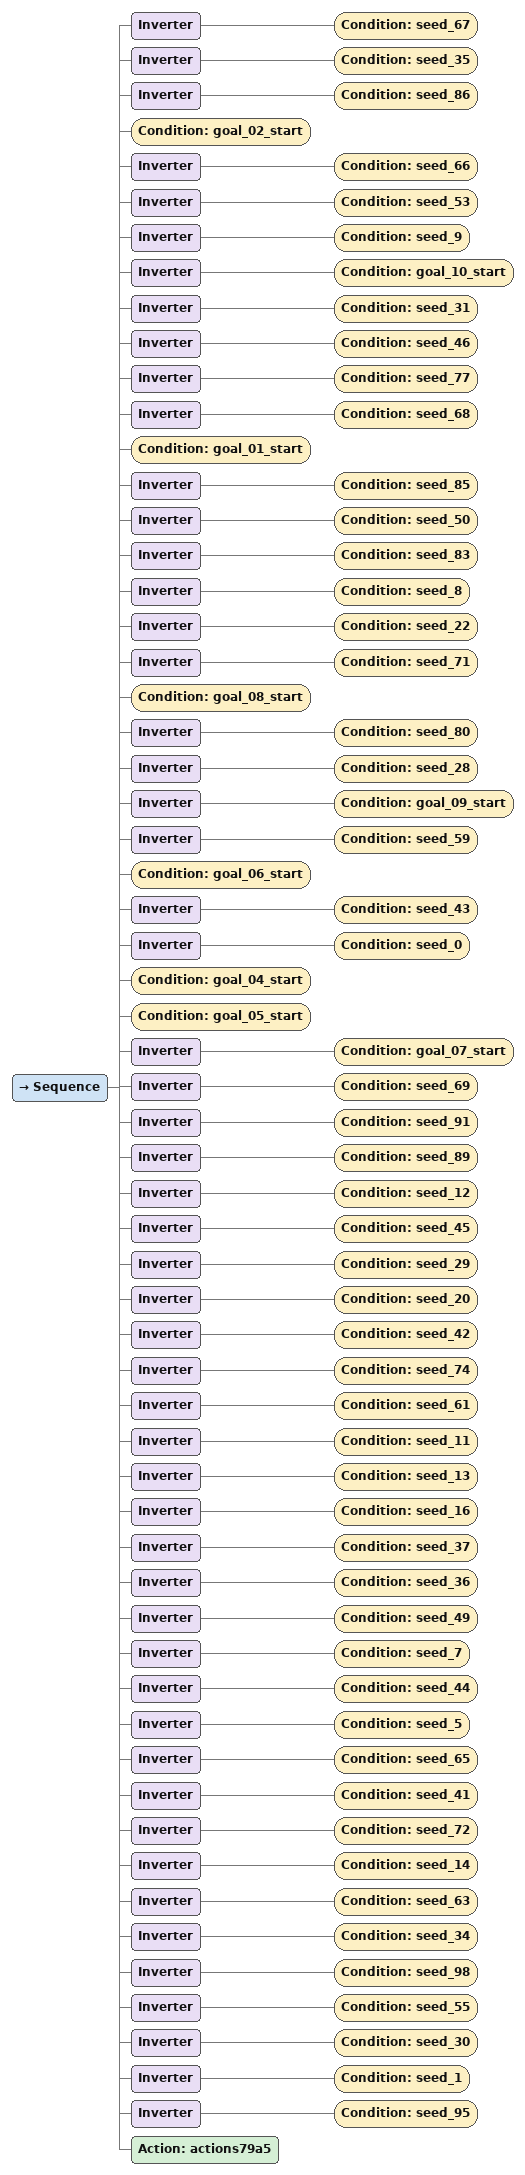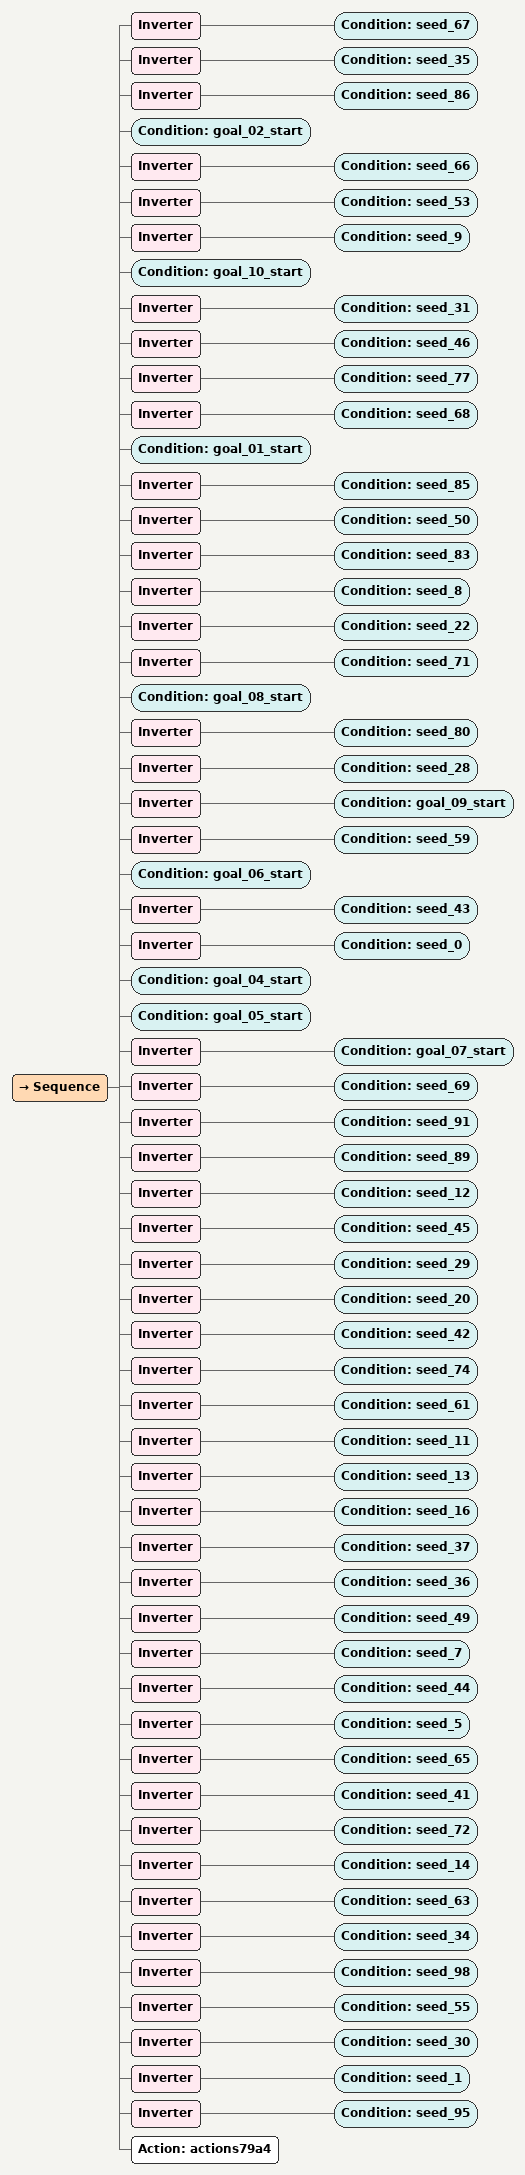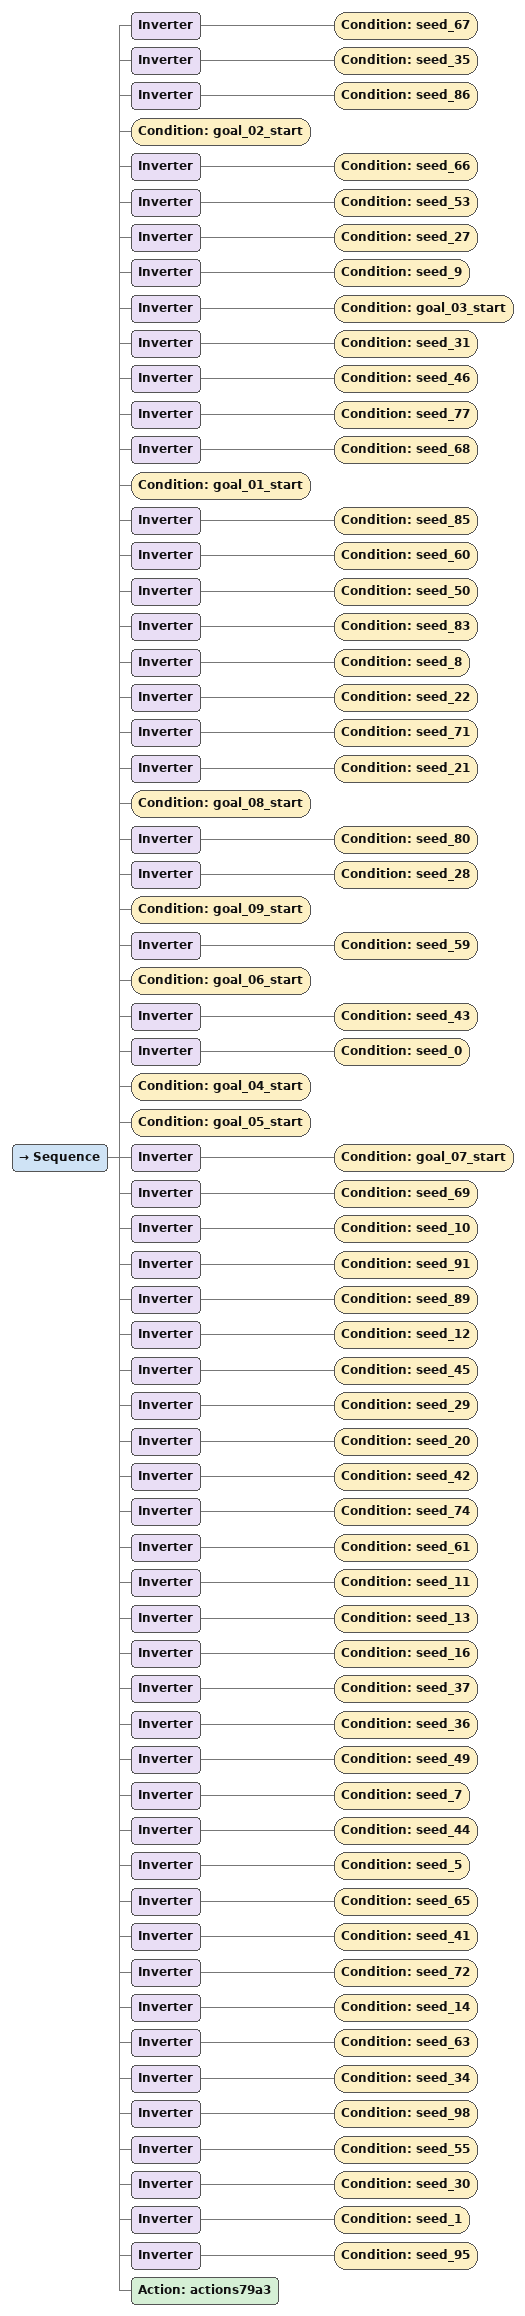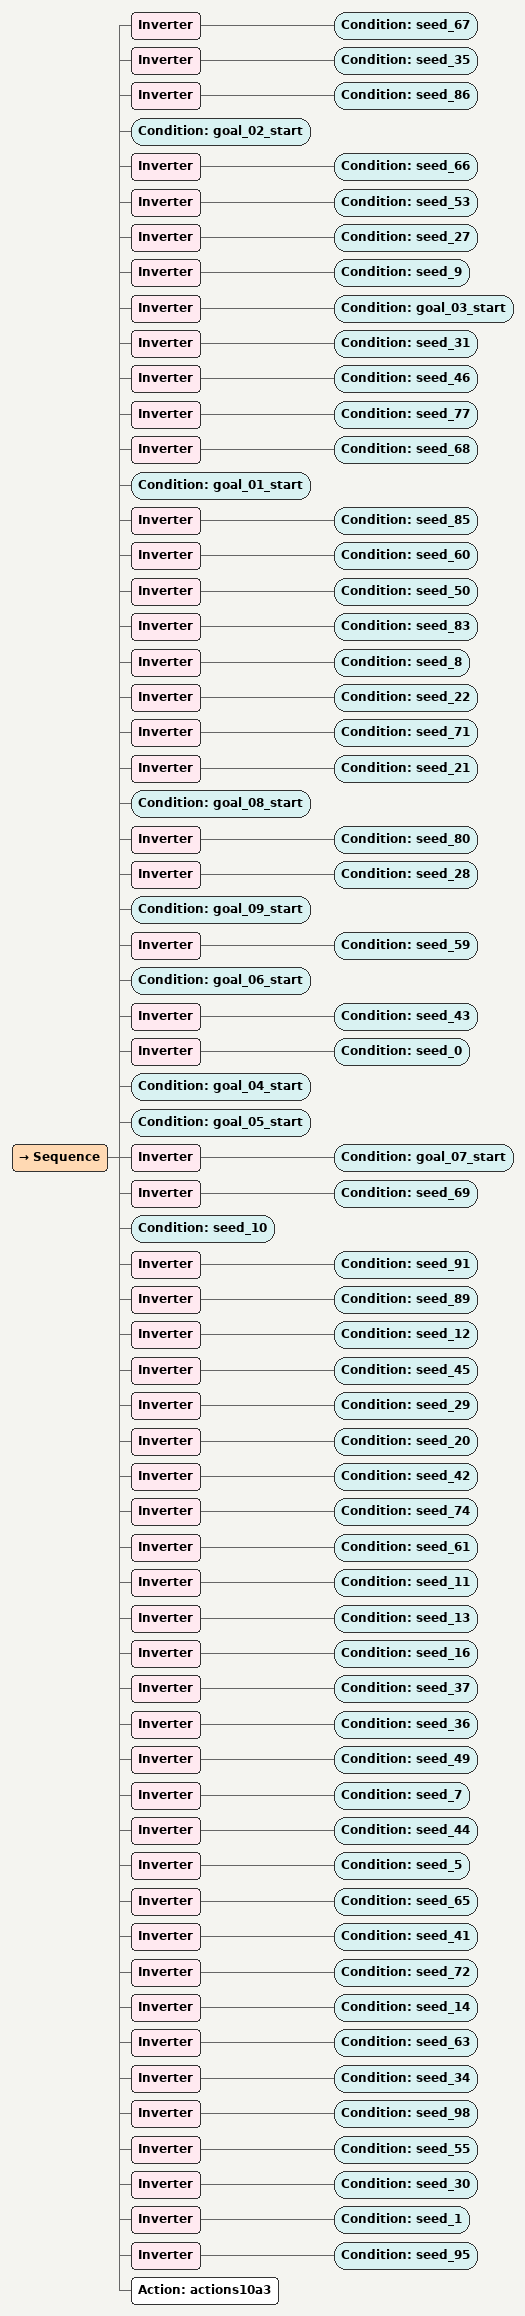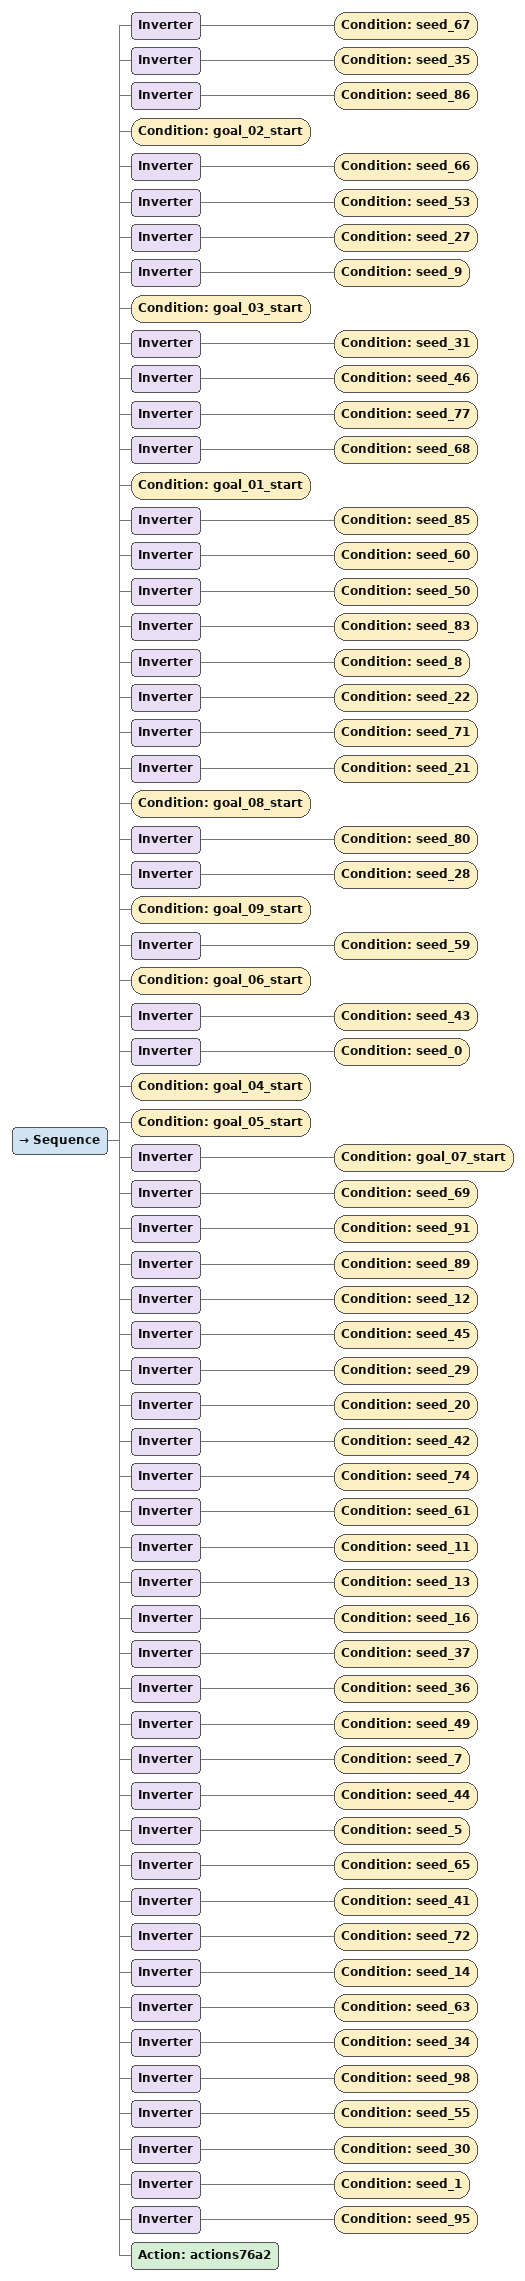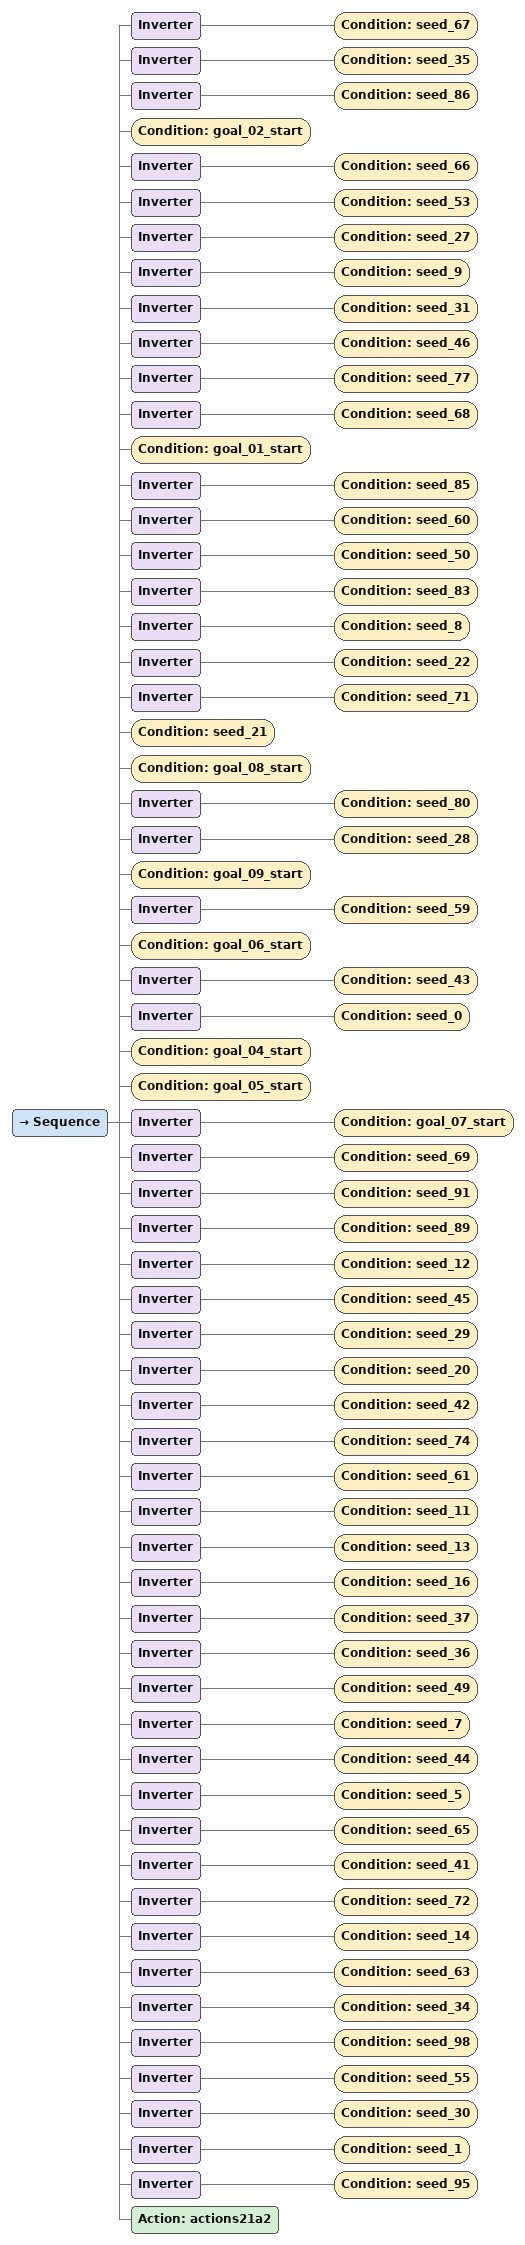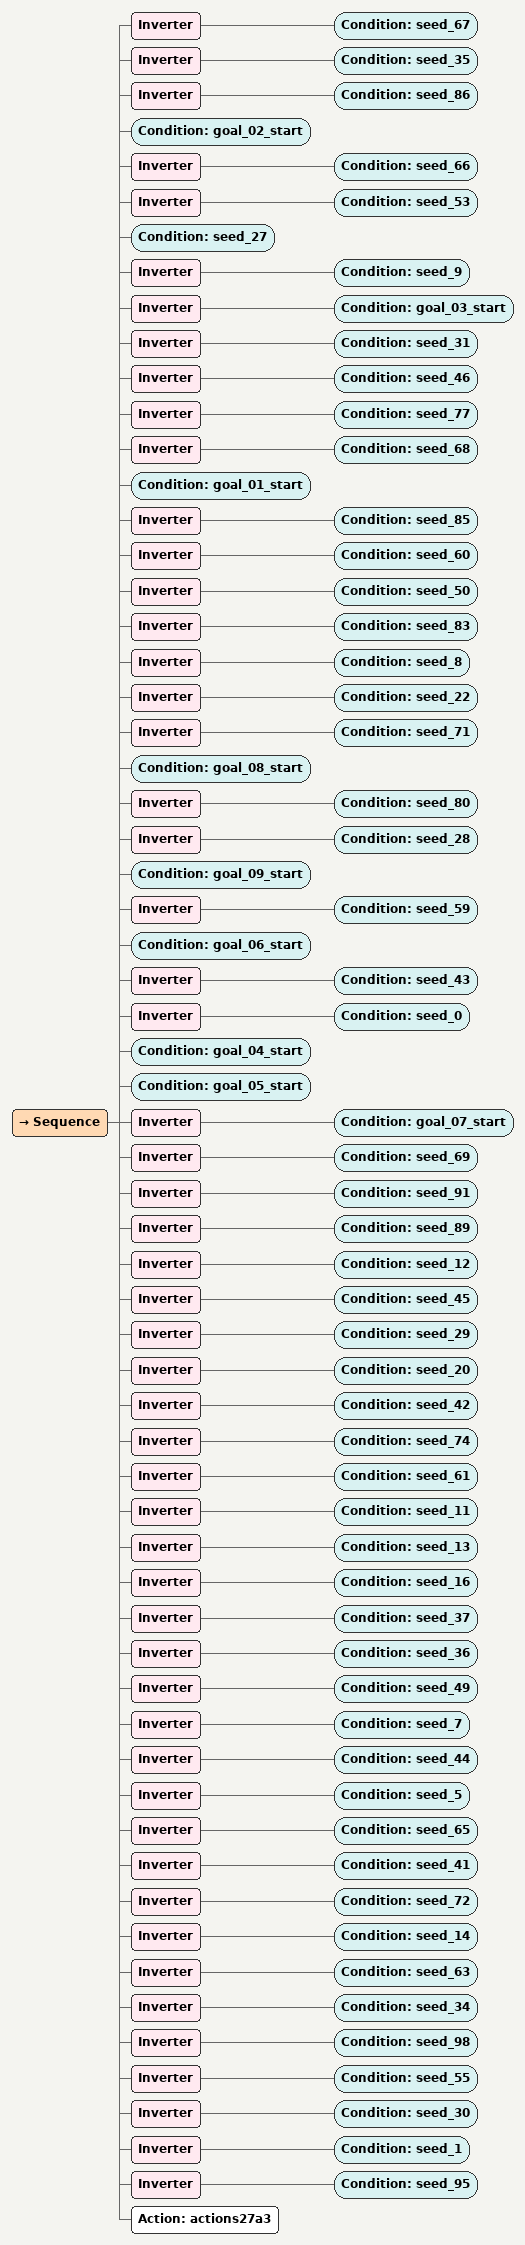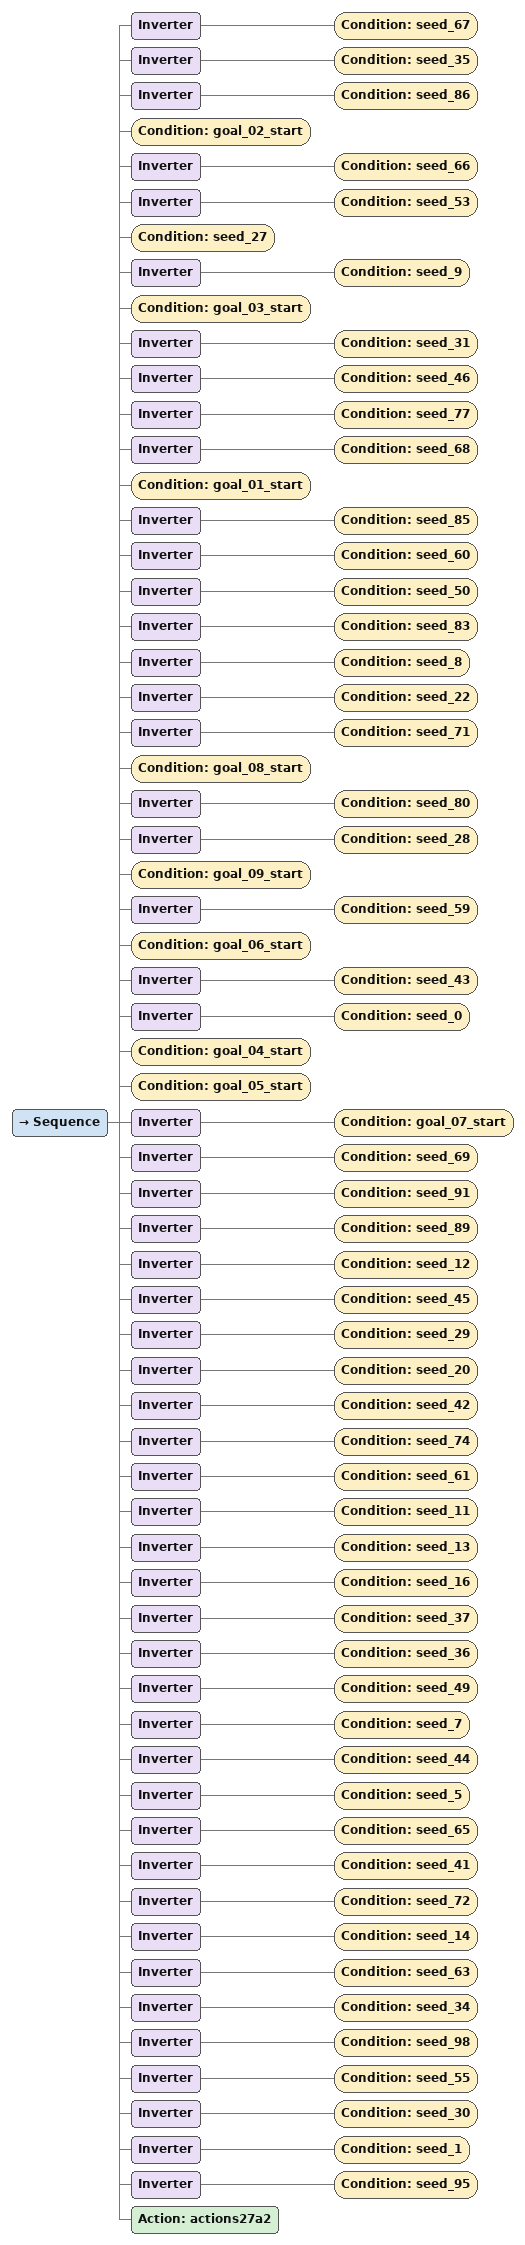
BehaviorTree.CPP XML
<Sequence>
  <Inverter>
    <Condition ID="seed_67"/>
  </Inverter>
  <Inverter>
    <Condition ID="seed_35"/>
  </Inverter>
  <Inverter>
    <Condition ID="seed_86"/>
  </Inverter>
  <Condition ID="goal_02_start"/>
  <Inverter>
    <Condition ID="seed_66"/>
  </Inverter>
  <Inverter>
    <Condition ID="seed_53"/>
  </Inverter>
  <Inverter>
    <Condition ID="seed_9"/>
  </Inverter>
  <Inverter>
    <Condition ID="goal_10_start"/>
  </Inverter>
  <Inverter>
    <Condition ID="seed_31"/>
  </Inverter>
  <Inverter>
    <Condition ID="seed_46"/>
  </Inverter>
  <Inverter>
    <Condition ID="seed_77"/>
  </Inverter>
  <Inverter>
    <Condition ID="seed_68"/>
  </Inverter>
  <Condition ID="goal_01_start"/>
  <Inverter>
    <Condition ID="seed_85"/>
  </Inverter>
  <Inverter>
    <Condition ID="seed_50"/>
  </Inverter>
  <Inverter>
    <Condition ID="seed_83"/>
  </Inverter>
  <Inverter>
    <Condition ID="seed_8"/>
  </Inverter>
  <Inverter>
    <Condition ID="seed_22"/>
  </Inverter>
  <Inverter>
    <Condition ID="seed_71"/>
  </Inverter>
  <Condition ID="goal_08_start"/>
  <Inverter>
    <Condition ID="seed_80"/>
  </Inverter>
  <Inverter>
    <Condition ID="seed_28"/>
  </Inverter>
  <Inverter>
    <Condition ID="goal_09_start"/>
  </Inverter>
  <Inverter>
    <Condition ID="seed_59"/>
  </Inverter>
  <Condition ID="goal_06_start"/>
  <Inverter>
    <Condition ID="seed_43"/>
  </Inverter>
  <Inverter>
    <Condition ID="seed_0"/>
  </Inverter>
  <Condition ID="goal_04_start"/>
  <Condition ID="goal_05_start"/>
  <Inverter>
    <Condition ID="goal_07_start"/>
  </Inverter>
  <Inverter>
    <Condition ID="seed_69"/>
  </Inverter>
  <Inverter>
    <Condition ID="seed_91"/>
  </Inverter>
  <Inverter>
    <Condition ID="seed_89"/>
  </Inverter>
  <Inverter>
    <Condition ID="seed_12"/>
  </Inverter>
  <Inverter>
    <Condition ID="seed_45"/>
  </Inverter>
  <Inverter>
    <Condition ID="seed_29"/>
  </Inverter>
  <Inverter>
    <Condition ID="seed_20"/>
  </Inverter>
  <Inverter>
    <Condition ID="seed_42"/>
  </Inverter>
  <Inverter>
    <Condition ID="seed_74"/>
  </Inverter>
  <Inverter>
    <Condition ID="seed_61"/>
  </Inverter>
  <Inverter>
    <Condition ID="seed_11"/>
  </Inverter>
  <Inverter>
    <Condition ID="seed_13"/>
  </Inverter>
  <Inverter>
    <Condition ID="seed_16"/>
  </Inverter>
  <Inverter>
    <Condition ID="seed_37"/>
  </Inverter>
  <Inverter>
    <Condition ID="seed_36"/>
  </Inverter>
  <Inverter>
    <Condition ID="seed_49"/>
  </Inverter>
  <Inverter>
    <Condition ID="seed_7"/>
  </Inverter>
  <Inverter>
    <Condition ID="seed_44"/>
  </Inverter>
  <Inverter>
    <Condition ID="seed_5"/>
  </Inverter>
  <Inverter>
    <Condition ID="seed_65"/>
  </Inverter>
  <Inverter>
    <Condition ID="seed_41"/>
  </Inverter>
  <Inverter>
    <Condition ID="seed_72"/>
  </Inverter>
  <Inverter>
    <Condition ID="seed_14"/>
  </Inverter>
  <Inverter>
    <Condition ID="seed_63"/>
  </Inverter>
  <Inverter>
    <Condition ID="seed_34"/>
  </Inverter>
  <Inverter>
    <Condition ID="seed_98"/>
  </Inverter>
  <Inverter>
    <Condition ID="seed_55"/>
  </Inverter>
  <Inverter>
    <Condition ID="seed_30"/>
  </Inverter>
  <Inverter>
    <Condition ID="seed_1"/>
  </Inverter>
  <Inverter>
    <Condition ID="seed_95"/>
  </Inverter>
  <Action ID="actions79a5"/>
</Sequence>

<Sequence>
  <Inverter>
    <Condition ID="seed_67"/>
  </Inverter>
  <Inverter>
    <Condition ID="seed_35"/>
  </Inverter>
  <Inverter>
    <Condition ID="seed_86"/>
  </Inverter>
  <Condition ID="goal_02_start"/>
  <Inverter>
    <Condition ID="seed_66"/>
  </Inverter>
  <Inverter>
    <Condition ID="seed_53"/>
  </Inverter>
  <Inverter>
    <Condition ID="seed_9"/>
  </Inverter>
  <Condition ID="goal_10_start"/>
  <Inverter>
    <Condition ID="seed_31"/>
  </Inverter>
  <Inverter>
    <Condition ID="seed_46"/>
  </Inverter>
  <Inverter>
    <Condition ID="seed_77"/>
  </Inverter>
  <Inverter>
    <Condition ID="seed_68"/>
  </Inverter>
  <Condition ID="goal_01_start"/>
  <Inverter>
    <Condition ID="seed_85"/>
  </Inverter>
  <Inverter>
    <Condition ID="seed_50"/>
  </Inverter>
  <Inverter>
    <Condition ID="seed_83"/>
  </Inverter>
  <Inverter>
    <Condition ID="seed_8"/>
  </Inverter>
  <Inverter>
    <Condition ID="seed_22"/>
  </Inverter>
  <Inverter>
    <Condition ID="seed_71"/>
  </Inverter>
  <Condition ID="goal_08_start"/>
  <Inverter>
    <Condition ID="seed_80"/>
  </Inverter>
  <Inverter>
    <Condition ID="seed_28"/>
  </Inverter>
  <Inverter>
    <Condition ID="goal_09_start"/>
  </Inverter>
  <Inverter>
    <Condition ID="seed_59"/>
  </Inverter>
  <Condition ID="goal_06_start"/>
  <Inverter>
    <Condition ID="seed_43"/>
  </Inverter>
  <Inverter>
    <Condition ID="seed_0"/>
  </Inverter>
  <Condition ID="goal_04_start"/>
  <Condition ID="goal_05_start"/>
  <Inverter>
    <Condition ID="goal_07_start"/>
  </Inverter>
  <Inverter>
    <Condition ID="seed_69"/>
  </Inverter>
  <Inverter>
    <Condition ID="seed_91"/>
  </Inverter>
  <Inverter>
    <Condition ID="seed_89"/>
  </Inverter>
  <Inverter>
    <Condition ID="seed_12"/>
  </Inverter>
  <Inverter>
    <Condition ID="seed_45"/>
  </Inverter>
  <Inverter>
    <Condition ID="seed_29"/>
  </Inverter>
  <Inverter>
    <Condition ID="seed_20"/>
  </Inverter>
  <Inverter>
    <Condition ID="seed_42"/>
  </Inverter>
  <Inverter>
    <Condition ID="seed_74"/>
  </Inverter>
  <Inverter>
    <Condition ID="seed_61"/>
  </Inverter>
  <Inverter>
    <Condition ID="seed_11"/>
  </Inverter>
  <Inverter>
    <Condition ID="seed_13"/>
  </Inverter>
  <Inverter>
    <Condition ID="seed_16"/>
  </Inverter>
  <Inverter>
    <Condition ID="seed_37"/>
  </Inverter>
  <Inverter>
    <Condition ID="seed_36"/>
  </Inverter>
  <Inverter>
    <Condition ID="seed_49"/>
  </Inverter>
  <Inverter>
    <Condition ID="seed_7"/>
  </Inverter>
  <Inverter>
    <Condition ID="seed_44"/>
  </Inverter>
  <Inverter>
    <Condition ID="seed_5"/>
  </Inverter>
  <Inverter>
    <Condition ID="seed_65"/>
  </Inverter>
  <Inverter>
    <Condition ID="seed_41"/>
  </Inverter>
  <Inverter>
    <Condition ID="seed_72"/>
  </Inverter>
  <Inverter>
    <Condition ID="seed_14"/>
  </Inverter>
  <Inverter>
    <Condition ID="seed_63"/>
  </Inverter>
  <Inverter>
    <Condition ID="seed_34"/>
  </Inverter>
  <Inverter>
    <Condition ID="seed_98"/>
  </Inverter>
  <Inverter>
    <Condition ID="seed_55"/>
  </Inverter>
  <Inverter>
    <Condition ID="seed_30"/>
  </Inverter>
  <Inverter>
    <Condition ID="seed_1"/>
  </Inverter>
  <Inverter>
    <Condition ID="seed_95"/>
  </Inverter>
  <Action ID="actions79a4"/>
</Sequence>

<Sequence>
  <Inverter>
    <Condition ID="seed_67"/>
  </Inverter>
  <Inverter>
    <Condition ID="seed_35"/>
  </Inverter>
  <Inverter>
    <Condition ID="seed_86"/>
  </Inverter>
  <Condition ID="goal_02_start"/>
  <Inverter>
    <Condition ID="seed_66"/>
  </Inverter>
  <Inverter>
    <Condition ID="seed_53"/>
  </Inverter>
  <Inverter>
    <Condition ID="seed_27"/>
  </Inverter>
  <Inverter>
    <Condition ID="seed_9"/>
  </Inverter>
  <Inverter>
    <Condition ID="goal_03_start"/>
  </Inverter>
  <Inverter>
    <Condition ID="seed_31"/>
  </Inverter>
  <Inverter>
    <Condition ID="seed_46"/>
  </Inverter>
  <Inverter>
    <Condition ID="seed_77"/>
  </Inverter>
  <Inverter>
    <Condition ID="seed_68"/>
  </Inverter>
  <Condition ID="goal_01_start"/>
  <Inverter>
    <Condition ID="seed_85"/>
  </Inverter>
  <Inverter>
    <Condition ID="seed_60"/>
  </Inverter>
  <Inverter>
    <Condition ID="seed_50"/>
  </Inverter>
  <Inverter>
    <Condition ID="seed_83"/>
  </Inverter>
  <Inverter>
    <Condition ID="seed_8"/>
  </Inverter>
  <Inverter>
    <Condition ID="seed_22"/>
  </Inverter>
  <Inverter>
    <Condition ID="seed_71"/>
  </Inverter>
  <Inverter>
    <Condition ID="seed_21"/>
  </Inverter>
  <Condition ID="goal_08_start"/>
  <Inverter>
    <Condition ID="seed_80"/>
  </Inverter>
  <Inverter>
    <Condition ID="seed_28"/>
  </Inverter>
  <Condition ID="goal_09_start"/>
  <Inverter>
    <Condition ID="seed_59"/>
  </Inverter>
  <Condition ID="goal_06_start"/>
  <Inverter>
    <Condition ID="seed_43"/>
  </Inverter>
  <Inverter>
    <Condition ID="seed_0"/>
  </Inverter>
  <Condition ID="goal_04_start"/>
  <Condition ID="goal_05_start"/>
  <Inverter>
    <Condition ID="goal_07_start"/>
  </Inverter>
  <Inverter>
    <Condition ID="seed_69"/>
  </Inverter>
  <Inverter>
    <Condition ID="seed_10"/>
  </Inverter>
  <Inverter>
    <Condition ID="seed_91"/>
  </Inverter>
  <Inverter>
    <Condition ID="seed_89"/>
  </Inverter>
  <Inverter>
    <Condition ID="seed_12"/>
  </Inverter>
  <Inverter>
    <Condition ID="seed_45"/>
  </Inverter>
  <Inverter>
    <Condition ID="seed_29"/>
  </Inverter>
  <Inverter>
    <Condition ID="seed_20"/>
  </Inverter>
  <Inverter>
    <Condition ID="seed_42"/>
  </Inverter>
  <Inverter>
    <Condition ID="seed_74"/>
  </Inverter>
  <Inverter>
    <Condition ID="seed_61"/>
  </Inverter>
  <Inverter>
    <Condition ID="seed_11"/>
  </Inverter>
  <Inverter>
    <Condition ID="seed_13"/>
  </Inverter>
  <Inverter>
    <Condition ID="seed_16"/>
  </Inverter>
  <Inverter>
    <Condition ID="seed_37"/>
  </Inverter>
  <Inverter>
    <Condition ID="seed_36"/>
  </Inverter>
  <Inverter>
    <Condition ID="seed_49"/>
  </Inverter>
  <Inverter>
    <Condition ID="seed_7"/>
  </Inverter>
  <Inverter>
    <Condition ID="seed_44"/>
  </Inverter>
  <Inverter>
    <Condition ID="seed_5"/>
  </Inverter>
  <Inverter>
    <Condition ID="seed_65"/>
  </Inverter>
  <Inverter>
    <Condition ID="seed_41"/>
  </Inverter>
  <Inverter>
    <Condition ID="seed_72"/>
  </Inverter>
  <Inverter>
    <Condition ID="seed_14"/>
  </Inverter>
  <Inverter>
    <Condition ID="seed_63"/>
  </Inverter>
  <Inverter>
    <Condition ID="seed_34"/>
  </Inverter>
  <Inverter>
    <Condition ID="seed_98"/>
  </Inverter>
  <Inverter>
    <Condition ID="seed_55"/>
  </Inverter>
  <Inverter>
    <Condition ID="seed_30"/>
  </Inverter>
  <Inverter>
    <Condition ID="seed_1"/>
  </Inverter>
  <Inverter>
    <Condition ID="seed_95"/>
  </Inverter>
  <Action ID="actions79a3"/>
</Sequence>

<Sequence>
  <Inverter>
    <Condition ID="seed_67"/>
  </Inverter>
  <Inverter>
    <Condition ID="seed_35"/>
  </Inverter>
  <Inverter>
    <Condition ID="seed_86"/>
  </Inverter>
  <Condition ID="goal_02_start"/>
  <Inverter>
    <Condition ID="seed_66"/>
  </Inverter>
  <Inverter>
    <Condition ID="seed_53"/>
  </Inverter>
  <Inverter>
    <Condition ID="seed_27"/>
  </Inverter>
  <Inverter>
    <Condition ID="seed_9"/>
  </Inverter>
  <Inverter>
    <Condition ID="goal_03_start"/>
  </Inverter>
  <Inverter>
    <Condition ID="seed_31"/>
  </Inverter>
  <Inverter>
    <Condition ID="seed_46"/>
  </Inverter>
  <Inverter>
    <Condition ID="seed_77"/>
  </Inverter>
  <Inverter>
    <Condition ID="seed_68"/>
  </Inverter>
  <Condition ID="goal_01_start"/>
  <Inverter>
    <Condition ID="seed_85"/>
  </Inverter>
  <Inverter>
    <Condition ID="seed_60"/>
  </Inverter>
  <Inverter>
    <Condition ID="seed_50"/>
  </Inverter>
  <Inverter>
    <Condition ID="seed_83"/>
  </Inverter>
  <Inverter>
    <Condition ID="seed_8"/>
  </Inverter>
  <Inverter>
    <Condition ID="seed_22"/>
  </Inverter>
  <Inverter>
    <Condition ID="seed_71"/>
  </Inverter>
  <Inverter>
    <Condition ID="seed_21"/>
  </Inverter>
  <Condition ID="goal_08_start"/>
  <Inverter>
    <Condition ID="seed_80"/>
  </Inverter>
  <Inverter>
    <Condition ID="seed_28"/>
  </Inverter>
  <Condition ID="goal_09_start"/>
  <Inverter>
    <Condition ID="seed_59"/>
  </Inverter>
  <Condition ID="goal_06_start"/>
  <Inverter>
    <Condition ID="seed_43"/>
  </Inverter>
  <Inverter>
    <Condition ID="seed_0"/>
  </Inverter>
  <Condition ID="goal_04_start"/>
  <Condition ID="goal_05_start"/>
  <Inverter>
    <Condition ID="goal_07_start"/>
  </Inverter>
  <Inverter>
    <Condition ID="seed_69"/>
  </Inverter>
  <Condition ID="seed_10"/>
  <Inverter>
    <Condition ID="seed_91"/>
  </Inverter>
  <Inverter>
    <Condition ID="seed_89"/>
  </Inverter>
  <Inverter>
    <Condition ID="seed_12"/>
  </Inverter>
  <Inverter>
    <Condition ID="seed_45"/>
  </Inverter>
  <Inverter>
    <Condition ID="seed_29"/>
  </Inverter>
  <Inverter>
    <Condition ID="seed_20"/>
  </Inverter>
  <Inverter>
    <Condition ID="seed_42"/>
  </Inverter>
  <Inverter>
    <Condition ID="seed_74"/>
  </Inverter>
  <Inverter>
    <Condition ID="seed_61"/>
  </Inverter>
  <Inverter>
    <Condition ID="seed_11"/>
  </Inverter>
  <Inverter>
    <Condition ID="seed_13"/>
  </Inverter>
  <Inverter>
    <Condition ID="seed_16"/>
  </Inverter>
  <Inverter>
    <Condition ID="seed_37"/>
  </Inverter>
  <Inverter>
    <Condition ID="seed_36"/>
  </Inverter>
  <Inverter>
    <Condition ID="seed_49"/>
  </Inverter>
  <Inverter>
    <Condition ID="seed_7"/>
  </Inverter>
  <Inverter>
    <Condition ID="seed_44"/>
  </Inverter>
  <Inverter>
    <Condition ID="seed_5"/>
  </Inverter>
  <Inverter>
    <Condition ID="seed_65"/>
  </Inverter>
  <Inverter>
    <Condition ID="seed_41"/>
  </Inverter>
  <Inverter>
    <Condition ID="seed_72"/>
  </Inverter>
  <Inverter>
    <Condition ID="seed_14"/>
  </Inverter>
  <Inverter>
    <Condition ID="seed_63"/>
  </Inverter>
  <Inverter>
    <Condition ID="seed_34"/>
  </Inverter>
  <Inverter>
    <Condition ID="seed_98"/>
  </Inverter>
  <Inverter>
    <Condition ID="seed_55"/>
  </Inverter>
  <Inverter>
    <Condition ID="seed_30"/>
  </Inverter>
  <Inverter>
    <Condition ID="seed_1"/>
  </Inverter>
  <Inverter>
    <Condition ID="seed_95"/>
  </Inverter>
  <Action ID="actions10a3"/>
</Sequence>

<Sequence>
  <Inverter>
    <Condition ID="seed_67"/>
  </Inverter>
  <Inverter>
    <Condition ID="seed_35"/>
  </Inverter>
  <Inverter>
    <Condition ID="seed_86"/>
  </Inverter>
  <Condition ID="goal_02_start"/>
  <Inverter>
    <Condition ID="seed_66"/>
  </Inverter>
  <Inverter>
    <Condition ID="seed_53"/>
  </Inverter>
  <Inverter>
    <Condition ID="seed_27"/>
  </Inverter>
  <Inverter>
    <Condition ID="seed_9"/>
  </Inverter>
  <Condition ID="goal_03_start"/>
  <Inverter>
    <Condition ID="seed_31"/>
  </Inverter>
  <Inverter>
    <Condition ID="seed_46"/>
  </Inverter>
  <Inverter>
    <Condition ID="seed_77"/>
  </Inverter>
  <Inverter>
    <Condition ID="seed_68"/>
  </Inverter>
  <Condition ID="goal_01_start"/>
  <Inverter>
    <Condition ID="seed_85"/>
  </Inverter>
  <Inverter>
    <Condition ID="seed_60"/>
  </Inverter>
  <Inverter>
    <Condition ID="seed_50"/>
  </Inverter>
  <Inverter>
    <Condition ID="seed_83"/>
  </Inverter>
  <Inverter>
    <Condition ID="seed_8"/>
  </Inverter>
  <Inverter>
    <Condition ID="seed_22"/>
  </Inverter>
  <Inverter>
    <Condition ID="seed_71"/>
  </Inverter>
  <Inverter>
    <Condition ID="seed_21"/>
  </Inverter>
  <Condition ID="goal_08_start"/>
  <Inverter>
    <Condition ID="seed_80"/>
  </Inverter>
  <Inverter>
    <Condition ID="seed_28"/>
  </Inverter>
  <Condition ID="goal_09_start"/>
  <Inverter>
    <Condition ID="seed_59"/>
  </Inverter>
  <Condition ID="goal_06_start"/>
  <Inverter>
    <Condition ID="seed_43"/>
  </Inverter>
  <Inverter>
    <Condition ID="seed_0"/>
  </Inverter>
  <Condition ID="goal_04_start"/>
  <Condition ID="goal_05_start"/>
  <Inverter>
    <Condition ID="goal_07_start"/>
  </Inverter>
  <Inverter>
    <Condition ID="seed_69"/>
  </Inverter>
  <Inverter>
    <Condition ID="seed_91"/>
  </Inverter>
  <Inverter>
    <Condition ID="seed_89"/>
  </Inverter>
  <Inverter>
    <Condition ID="seed_12"/>
  </Inverter>
  <Inverter>
    <Condition ID="seed_45"/>
  </Inverter>
  <Inverter>
    <Condition ID="seed_29"/>
  </Inverter>
  <Inverter>
    <Condition ID="seed_20"/>
  </Inverter>
  <Inverter>
    <Condition ID="seed_42"/>
  </Inverter>
  <Inverter>
    <Condition ID="seed_74"/>
  </Inverter>
  <Inverter>
    <Condition ID="seed_61"/>
  </Inverter>
  <Inverter>
    <Condition ID="seed_11"/>
  </Inverter>
  <Inverter>
    <Condition ID="seed_13"/>
  </Inverter>
  <Inverter>
    <Condition ID="seed_16"/>
  </Inverter>
  <Inverter>
    <Condition ID="seed_37"/>
  </Inverter>
  <Inverter>
    <Condition ID="seed_36"/>
  </Inverter>
  <Inverter>
    <Condition ID="seed_49"/>
  </Inverter>
  <Inverter>
    <Condition ID="seed_7"/>
  </Inverter>
  <Inverter>
    <Condition ID="seed_44"/>
  </Inverter>
  <Inverter>
    <Condition ID="seed_5"/>
  </Inverter>
  <Inverter>
    <Condition ID="seed_65"/>
  </Inverter>
  <Inverter>
    <Condition ID="seed_41"/>
  </Inverter>
  <Inverter>
    <Condition ID="seed_72"/>
  </Inverter>
  <Inverter>
    <Condition ID="seed_14"/>
  </Inverter>
  <Inverter>
    <Condition ID="seed_63"/>
  </Inverter>
  <Inverter>
    <Condition ID="seed_34"/>
  </Inverter>
  <Inverter>
    <Condition ID="seed_98"/>
  </Inverter>
  <Inverter>
    <Condition ID="seed_55"/>
  </Inverter>
  <Inverter>
    <Condition ID="seed_30"/>
  </Inverter>
  <Inverter>
    <Condition ID="seed_1"/>
  </Inverter>
  <Inverter>
    <Condition ID="seed_95"/>
  </Inverter>
  <Action ID="actions76a2"/>
</Sequence>

<Sequence>
  <Inverter>
    <Condition ID="seed_67"/>
  </Inverter>
  <Inverter>
    <Condition ID="seed_35"/>
  </Inverter>
  <Inverter>
    <Condition ID="seed_86"/>
  </Inverter>
  <Condition ID="goal_02_start"/>
  <Inverter>
    <Condition ID="seed_66"/>
  </Inverter>
  <Inverter>
    <Condition ID="seed_53"/>
  </Inverter>
  <Inverter>
    <Condition ID="seed_27"/>
  </Inverter>
  <Inverter>
    <Condition ID="seed_9"/>
  </Inverter>
  <Inverter>
    <Condition ID="seed_31"/>
  </Inverter>
  <Inverter>
    <Condition ID="seed_46"/>
  </Inverter>
  <Inverter>
    <Condition ID="seed_77"/>
  </Inverter>
  <Inverter>
    <Condition ID="seed_68"/>
  </Inverter>
  <Condition ID="goal_01_start"/>
  <Inverter>
    <Condition ID="seed_85"/>
  </Inverter>
  <Inverter>
    <Condition ID="seed_60"/>
  </Inverter>
  <Inverter>
    <Condition ID="seed_50"/>
  </Inverter>
  <Inverter>
    <Condition ID="seed_83"/>
  </Inverter>
  <Inverter>
    <Condition ID="seed_8"/>
  </Inverter>
  <Inverter>
    <Condition ID="seed_22"/>
  </Inverter>
  <Inverter>
    <Condition ID="seed_71"/>
  </Inverter>
  <Condition ID="seed_21"/>
  <Condition ID="goal_08_start"/>
  <Inverter>
    <Condition ID="seed_80"/>
  </Inverter>
  <Inverter>
    <Condition ID="seed_28"/>
  </Inverter>
  <Condition ID="goal_09_start"/>
  <Inverter>
    <Condition ID="seed_59"/>
  </Inverter>
  <Condition ID="goal_06_start"/>
  <Inverter>
    <Condition ID="seed_43"/>
  </Inverter>
  <Inverter>
    <Condition ID="seed_0"/>
  </Inverter>
  <Condition ID="goal_04_start"/>
  <Condition ID="goal_05_start"/>
  <Inverter>
    <Condition ID="goal_07_start"/>
  </Inverter>
  <Inverter>
    <Condition ID="seed_69"/>
  </Inverter>
  <Inverter>
    <Condition ID="seed_91"/>
  </Inverter>
  <Inverter>
    <Condition ID="seed_89"/>
  </Inverter>
  <Inverter>
    <Condition ID="seed_12"/>
  </Inverter>
  <Inverter>
    <Condition ID="seed_45"/>
  </Inverter>
  <Inverter>
    <Condition ID="seed_29"/>
  </Inverter>
  <Inverter>
    <Condition ID="seed_20"/>
  </Inverter>
  <Inverter>
    <Condition ID="seed_42"/>
  </Inverter>
  <Inverter>
    <Condition ID="seed_74"/>
  </Inverter>
  <Inverter>
    <Condition ID="seed_61"/>
  </Inverter>
  <Inverter>
    <Condition ID="seed_11"/>
  </Inverter>
  <Inverter>
    <Condition ID="seed_13"/>
  </Inverter>
  <Inverter>
    <Condition ID="seed_16"/>
  </Inverter>
  <Inverter>
    <Condition ID="seed_37"/>
  </Inverter>
  <Inverter>
    <Condition ID="seed_36"/>
  </Inverter>
  <Inverter>
    <Condition ID="seed_49"/>
  </Inverter>
  <Inverter>
    <Condition ID="seed_7"/>
  </Inverter>
  <Inverter>
    <Condition ID="seed_44"/>
  </Inverter>
  <Inverter>
    <Condition ID="seed_5"/>
  </Inverter>
  <Inverter>
    <Condition ID="seed_65"/>
  </Inverter>
  <Inverter>
    <Condition ID="seed_41"/>
  </Inverter>
  <Inverter>
    <Condition ID="seed_72"/>
  </Inverter>
  <Inverter>
    <Condition ID="seed_14"/>
  </Inverter>
  <Inverter>
    <Condition ID="seed_63"/>
  </Inverter>
  <Inverter>
    <Condition ID="seed_34"/>
  </Inverter>
  <Inverter>
    <Condition ID="seed_98"/>
  </Inverter>
  <Inverter>
    <Condition ID="seed_55"/>
  </Inverter>
  <Inverter>
    <Condition ID="seed_30"/>
  </Inverter>
  <Inverter>
    <Condition ID="seed_1"/>
  </Inverter>
  <Inverter>
    <Condition ID="seed_95"/>
  </Inverter>
  <Action ID="actions21a2"/>
</Sequence>

<Sequence>
  <Inverter>
    <Condition ID="seed_67"/>
  </Inverter>
  <Inverter>
    <Condition ID="seed_35"/>
  </Inverter>
  <Inverter>
    <Condition ID="seed_86"/>
  </Inverter>
  <Condition ID="goal_02_start"/>
  <Inverter>
    <Condition ID="seed_66"/>
  </Inverter>
  <Inverter>
    <Condition ID="seed_53"/>
  </Inverter>
  <Condition ID="seed_27"/>
  <Inverter>
    <Condition ID="seed_9"/>
  </Inverter>
  <Inverter>
    <Condition ID="goal_03_start"/>
  </Inverter>
  <Inverter>
    <Condition ID="seed_31"/>
  </Inverter>
  <Inverter>
    <Condition ID="seed_46"/>
  </Inverter>
  <Inverter>
    <Condition ID="seed_77"/>
  </Inverter>
  <Inverter>
    <Condition ID="seed_68"/>
  </Inverter>
  <Condition ID="goal_01_start"/>
  <Inverter>
    <Condition ID="seed_85"/>
  </Inverter>
  <Inverter>
    <Condition ID="seed_60"/>
  </Inverter>
  <Inverter>
    <Condition ID="seed_50"/>
  </Inverter>
  <Inverter>
    <Condition ID="seed_83"/>
  </Inverter>
  <Inverter>
    <Condition ID="seed_8"/>
  </Inverter>
  <Inverter>
    <Condition ID="seed_22"/>
  </Inverter>
  <Inverter>
    <Condition ID="seed_71"/>
  </Inverter>
  <Condition ID="goal_08_start"/>
  <Inverter>
    <Condition ID="seed_80"/>
  </Inverter>
  <Inverter>
    <Condition ID="seed_28"/>
  </Inverter>
  <Condition ID="goal_09_start"/>
  <Inverter>
    <Condition ID="seed_59"/>
  </Inverter>
  <Condition ID="goal_06_start"/>
  <Inverter>
    <Condition ID="seed_43"/>
  </Inverter>
  <Inverter>
    <Condition ID="seed_0"/>
  </Inverter>
  <Condition ID="goal_04_start"/>
  <Condition ID="goal_05_start"/>
  <Inverter>
    <Condition ID="goal_07_start"/>
  </Inverter>
  <Inverter>
    <Condition ID="seed_69"/>
  </Inverter>
  <Inverter>
    <Condition ID="seed_91"/>
  </Inverter>
  <Inverter>
    <Condition ID="seed_89"/>
  </Inverter>
  <Inverter>
    <Condition ID="seed_12"/>
  </Inverter>
  <Inverter>
    <Condition ID="seed_45"/>
  </Inverter>
  <Inverter>
    <Condition ID="seed_29"/>
  </Inverter>
  <Inverter>
    <Condition ID="seed_20"/>
  </Inverter>
  <Inverter>
    <Condition ID="seed_42"/>
  </Inverter>
  <Inverter>
    <Condition ID="seed_74"/>
  </Inverter>
  <Inverter>
    <Condition ID="seed_61"/>
  </Inverter>
  <Inverter>
    <Condition ID="seed_11"/>
  </Inverter>
  <Inverter>
    <Condition ID="seed_13"/>
  </Inverter>
  <Inverter>
    <Condition ID="seed_16"/>
  </Inverter>
  <Inverter>
    <Condition ID="seed_37"/>
  </Inverter>
  <Inverter>
    <Condition ID="seed_36"/>
  </Inverter>
  <Inverter>
    <Condition ID="seed_49"/>
  </Inverter>
  <Inverter>
    <Condition ID="seed_7"/>
  </Inverter>
  <Inverter>
    <Condition ID="seed_44"/>
  </Inverter>
  <Inverter>
    <Condition ID="seed_5"/>
  </Inverter>
  <Inverter>
    <Condition ID="seed_65"/>
  </Inverter>
  <Inverter>
    <Condition ID="seed_41"/>
  </Inverter>
  <Inverter>
    <Condition ID="seed_72"/>
  </Inverter>
  <Inverter>
    <Condition ID="seed_14"/>
  </Inverter>
  <Inverter>
    <Condition ID="seed_63"/>
  </Inverter>
  <Inverter>
    <Condition ID="seed_34"/>
  </Inverter>
  <Inverter>
    <Condition ID="seed_98"/>
  </Inverter>
  <Inverter>
    <Condition ID="seed_55"/>
  </Inverter>
  <Inverter>
    <Condition ID="seed_30"/>
  </Inverter>
  <Inverter>
    <Condition ID="seed_1"/>
  </Inverter>
  <Inverter>
    <Condition ID="seed_95"/>
  </Inverter>
  <Action ID="actions27a3"/>
</Sequence>

<Sequence>
  <Inverter>
    <Condition ID="seed_67"/>
  </Inverter>
  <Inverter>
    <Condition ID="seed_35"/>
  </Inverter>
  <Inverter>
    <Condition ID="seed_86"/>
  </Inverter>
  <Condition ID="goal_02_start"/>
  <Inverter>
    <Condition ID="seed_66"/>
  </Inverter>
  <Inverter>
    <Condition ID="seed_53"/>
  </Inverter>
  <Condition ID="seed_27"/>
  <Inverter>
    <Condition ID="seed_9"/>
  </Inverter>
  <Condition ID="goal_03_start"/>
  <Inverter>
    <Condition ID="seed_31"/>
  </Inverter>
  <Inverter>
    <Condition ID="seed_46"/>
  </Inverter>
  <Inverter>
    <Condition ID="seed_77"/>
  </Inverter>
  <Inverter>
    <Condition ID="seed_68"/>
  </Inverter>
  <Condition ID="goal_01_start"/>
  <Inverter>
    <Condition ID="seed_85"/>
  </Inverter>
  <Inverter>
    <Condition ID="seed_60"/>
  </Inverter>
  <Inverter>
    <Condition ID="seed_50"/>
  </Inverter>
  <Inverter>
    <Condition ID="seed_83"/>
  </Inverter>
  <Inverter>
    <Condition ID="seed_8"/>
  </Inverter>
  <Inverter>
    <Condition ID="seed_22"/>
  </Inverter>
  <Inverter>
    <Condition ID="seed_71"/>
  </Inverter>
  <Condition ID="goal_08_start"/>
  <Inverter>
    <Condition ID="seed_80"/>
  </Inverter>
  <Inverter>
    <Condition ID="seed_28"/>
  </Inverter>
  <Condition ID="goal_09_start"/>
  <Inverter>
    <Condition ID="seed_59"/>
  </Inverter>
  <Condition ID="goal_06_start"/>
  <Inverter>
    <Condition ID="seed_43"/>
  </Inverter>
  <Inverter>
    <Condition ID="seed_0"/>
  </Inverter>
  <Condition ID="goal_04_start"/>
  <Condition ID="goal_05_start"/>
  <Inverter>
    <Condition ID="goal_07_start"/>
  </Inverter>
  <Inverter>
    <Condition ID="seed_69"/>
  </Inverter>
  <Inverter>
    <Condition ID="seed_91"/>
  </Inverter>
  <Inverter>
    <Condition ID="seed_89"/>
  </Inverter>
  <Inverter>
    <Condition ID="seed_12"/>
  </Inverter>
  <Inverter>
    <Condition ID="seed_45"/>
  </Inverter>
  <Inverter>
    <Condition ID="seed_29"/>
  </Inverter>
  <Inverter>
    <Condition ID="seed_20"/>
  </Inverter>
  <Inverter>
    <Condition ID="seed_42"/>
  </Inverter>
  <Inverter>
    <Condition ID="seed_74"/>
  </Inverter>
  <Inverter>
    <Condition ID="seed_61"/>
  </Inverter>
  <Inverter>
    <Condition ID="seed_11"/>
  </Inverter>
  <Inverter>
    <Condition ID="seed_13"/>
  </Inverter>
  <Inverter>
    <Condition ID="seed_16"/>
  </Inverter>
  <Inverter>
    <Condition ID="seed_37"/>
  </Inverter>
  <Inverter>
    <Condition ID="seed_36"/>
  </Inverter>
  <Inverter>
    <Condition ID="seed_49"/>
  </Inverter>
  <Inverter>
    <Condition ID="seed_7"/>
  </Inverter>
  <Inverter>
    <Condition ID="seed_44"/>
  </Inverter>
  <Inverter>
    <Condition ID="seed_5"/>
  </Inverter>
  <Inverter>
    <Condition ID="seed_65"/>
  </Inverter>
  <Inverter>
    <Condition ID="seed_41"/>
  </Inverter>
  <Inverter>
    <Condition ID="seed_72"/>
  </Inverter>
  <Inverter>
    <Condition ID="seed_14"/>
  </Inverter>
  <Inverter>
    <Condition ID="seed_63"/>
  </Inverter>
  <Inverter>
    <Condition ID="seed_34"/>
  </Inverter>
  <Inverter>
    <Condition ID="seed_98"/>
  </Inverter>
  <Inverter>
    <Condition ID="seed_55"/>
  </Inverter>
  <Inverter>
    <Condition ID="seed_30"/>
  </Inverter>
  <Inverter>
    <Condition ID="seed_1"/>
  </Inverter>
  <Inverter>
    <Condition ID="seed_95"/>
  </Inverter>
  <Action ID="actions27a2"/>
</Sequence>
